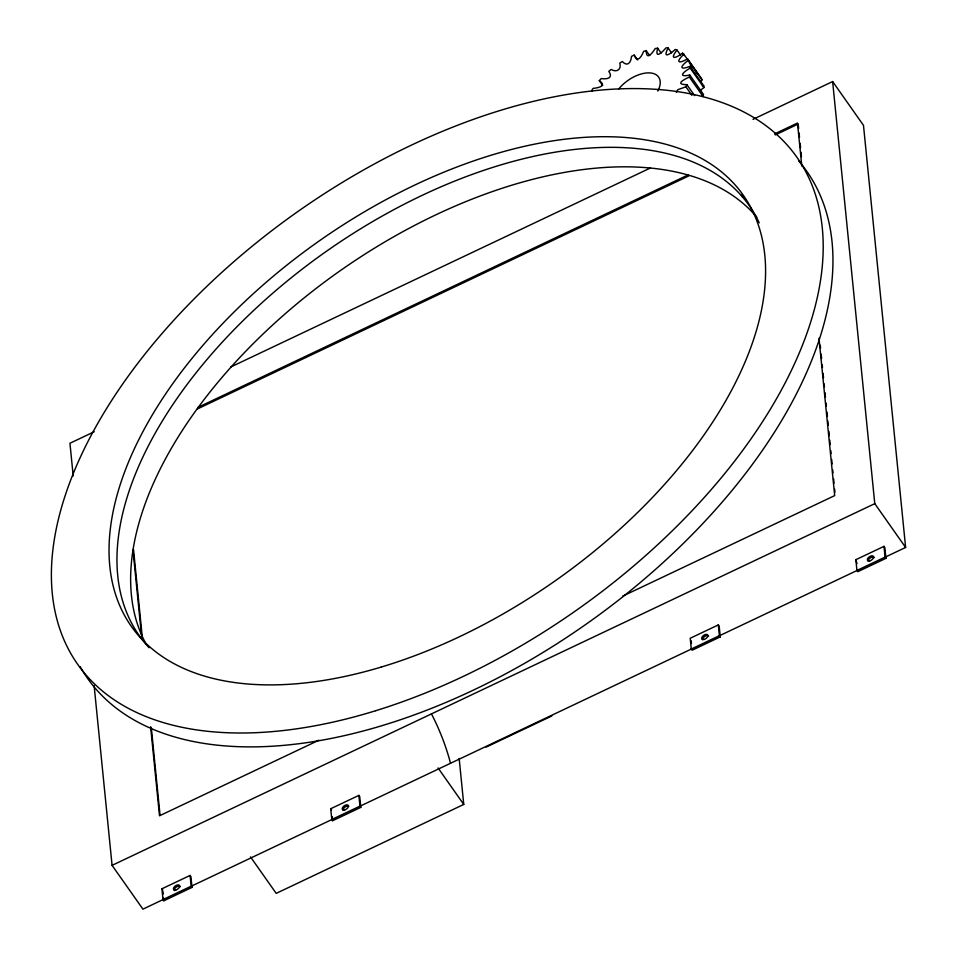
<?xml version="1.0" encoding="UTF-8"?>
<svg xmlns="http://www.w3.org/2000/svg" width="957" height="957" viewBox="0 0 957 957"><rect width="100%" height="100%" fill="white"/><g stroke="black" fill="none" stroke-linecap="round" stroke-linejoin="round"><path stroke-width="1.44" d="M694.603 95.616L686.887 84.671C674.541 84.611 683.741 79.455 689.387 77.086L689.794 75.053C677.137 77.637 683.561 71.775 690.2 68.114L690.021 66.32C678.441 70.854 680.571 65.877 688.322 60.375L687.569 58.903C678.118 64.334 675.463 62.049 683.848 54.262L682.556 53.173C675.463 58.533 669.146 60.04 677.006 50.063L675.247 49.429C670.091 54.286 662.124 59.346 668.142 48.006L665.988 47.85C662.208 52.264 654.528 59.777 657.674 48.185L655.246 48.52C652.387 52.934 646.358 61.2 646.166 50.577L643.582 51.391C641.573 56.487 637.446 63.593 634.168 55.099L631.548 56.331C630.95 62.468 627.589 67.241 622.277 61.487L619.777 63.102C621.751 69.502 616.631 72.768 611.116 69.442L608.843 71.344C613.425 78.115 607.085 79.467 601.223 78.558L599.297 80.651C607.181 86.046 598.424 87.841 593.101 88.379L591.617 90.556L592.335 91.154M676.348 92.362L677.867 89.671L685.918 86.824L686.887 84.671M700.979 80.998L702.043 79.85L701.278 78.366L687.569 58.903M690.021 66.32L703.73 85.783L703.909 87.577L700.416 90.305M94.241 431.739L69.945 443.258L73.211 475.952M230.589 367.081L650.401 167.989M752.992 119.338L832.638 81.56L863.489 125.355L905.621 547.452L885.369 557.058M197.943 407.371L688.119 174.916M774.536 133.932L797.492 123.034L801.787 166.087M197.298 409.01L688.813 175.909M775.242 134.925L798.198 124.039L798.64 128.489M318.848 740.228L159.508 815.795L150.62 726.734M622.672 596.139L834.683 495.606L818.977 338.264M164.508 898.91L142.928 909.15L112.077 865.355L874.77 503.657L832.638 81.56M161.936 888.778L190.072 875.44L190.922 876.648L191.998 887.414L163.874 900.764L163.013 899.544L161.936 888.778L162.798 889.986M330.727 808.725L358.863 795.387L359.724 796.607L360.789 807.373L332.665 820.711L331.804 819.491L330.727 808.725L331.589 809.945M718.324 624.909L690.2 638.259L691.277 649.025L692.126 650.246L720.262 636.895L719.186 626.129L718.324 624.909L719.401 635.687L720.262 636.895M855.869 559.689L883.993 546.351L884.854 547.56L885.931 558.338L857.795 571.676L856.934 570.456L855.869 559.689L856.994 563.601M163.013 899.544L191.149 886.206L190.072 875.44M331.804 819.491L359.94 806.153L358.863 795.387M691.277 649.025L719.401 635.687M856.934 570.456L885.069 557.118L883.993 546.351M191.496 886.122L333.132 818.953M360.119 806.153L692.246 648.643M719.257 635.843L858.357 569.87M486.132 747.118L551.77 715.992M459.157 758.387L463.75 804.43L276.202 893.371L250.495 856.874M702.39 85.963L703.73 85.783M696.277 72.636L697.569 73.725L683.848 54.262M688.322 60.375L702.043 79.85M682.556 53.173L684.279 55.614M689.411 62.911L692.844 67.78M690.2 68.114L703.909 87.577M677.006 50.063L680.439 54.932M689.794 75.053L703.503 94.516L703.096 96.549L689.387 77.086M668.142 48.006L671.563 52.874M685.918 86.824L691.923 95.341M657.674 48.185L661.108 53.042M646.166 50.577L649.588 55.446M634.168 55.099L637.589 59.956M599.297 80.651L602.719 85.52M874.77 503.657L905.621 547.452M885.069 557.118L885.931 558.338M438.043 767.933L463.75 804.43M359.94 806.153L360.789 807.373M191.149 886.206L191.998 887.414M431.428 713.91L432.66 716.231A367.428 292.28 -5.7 0 1 449.515 759.547L450.496 763.291M799.083 132.939L799.526 137.389M800.124 143.335L800.566 147.785M801.009 152.235L801.452 156.697M820.269 345.202L820.568 348.169M821.166 354.102L821.608 358.552M822.195 364.497L822.494 367.464M823.092 373.397L823.534 377.859M824.121 383.793L824.42 386.76M825.018 392.693L825.46 397.155M826.047 403.088L826.346 406.055M826.944 411.988L827.386 416.451M827.829 420.901L828.272 425.351M828.87 431.284L829.312 435.746M829.755 440.196L830.197 444.646M830.796 450.58L831.083 453.558M831.681 459.492L832.123 463.942M832.722 469.887L833.009 472.854M833.607 478.787L834.049 483.237M834.648 489.183L834.935 492.149M691.193 640.819L691.456 643.511M332.258 816.68L332.665 820.711M133.537 549.617L142.282 637.183M151.326 727.727L160.058 815.304M132.987 550.096L141.433 634.706M162.929 891.338L163.192 894.029M163.599 898.073L163.874 900.764M94.121 685.523L112.077 865.355M618.689 89.037A26.999 14.917 -35.2 0 1 649.636 72.888A26.999 14.917 -35.2 0 1 657.818 91.059M741.436 195.12A374.283 206.879 -35.2 0 1 743.242 197.01M798.545 160.74A440.005 243.198 -35.2 0 1 587.072 623.521A440.005 243.198 -35.2 0 1 80.197 666.73M146.146 644.193A373.146 206.245 -35.2 0 1 341.087 270.089A373.146 206.245 -35.2 0 1 756.82 217.203M149.101 647.733A373.146 206.245 -35.2 0 1 328.43 249.885A373.146 206.245 -35.2 0 1 759.224 222.837M868.202 561.101A3.577 1.974 -35.2 0 1 870.703 557.68A3.577 1.974 -35.2 0 1 874.291 557.632M702.534 639.671A3.577 1.974 -35.2 0 1 705.034 636.249A3.577 1.974 -35.2 0 1 708.623 636.202M343.061 810.136A3.577 1.974 -35.2 0 1 345.178 806.966A3.577 1.974 -35.2 0 1 348.791 806.296M174.437 890.692A3.577 1.974 -35.2 0 1 176.375 887.007A3.577 1.974 -35.2 0 1 180.359 886.72M381.341 667.029A374.283 206.879 -35.2 0 0 745.551 198.578A374.283 206.879 -35.2 0 0 185.156 366.998A374.283 206.879 -35.2 0 0 381.341 667.029M375.742 710.704A440.005 243.198 -35.2 0 0 798.162 159.065A440.005 243.198 -35.2 0 0 138.143 362.835A440.005 243.198 -35.2 0 0 375.742 710.704M869.865 560.862A3.577 1.974 -35.2 0 0 873.43 556.412A3.577 1.974 -35.2 0 0 868.107 557.931A3.577 1.974 -35.2 0 0 869.865 560.862M704.196 639.432A3.577 1.974 -35.2 0 0 707.761 634.981A3.577 1.974 -35.2 0 0 702.438 636.489A3.577 1.974 -35.2 0 0 704.196 639.432M344.735 809.909A3.577 1.974 -35.2 0 0 348.3 805.447A3.577 1.974 -35.2 0 0 342.977 806.966A3.577 1.974 -35.2 0 0 344.735 809.909M175.944 889.95A3.577 1.974 -35.2 0 0 179.509 885.5A3.577 1.974 -35.2 0 0 174.174 887.019A3.577 1.974 -35.2 0 0 175.944 889.95"/></g></svg>
